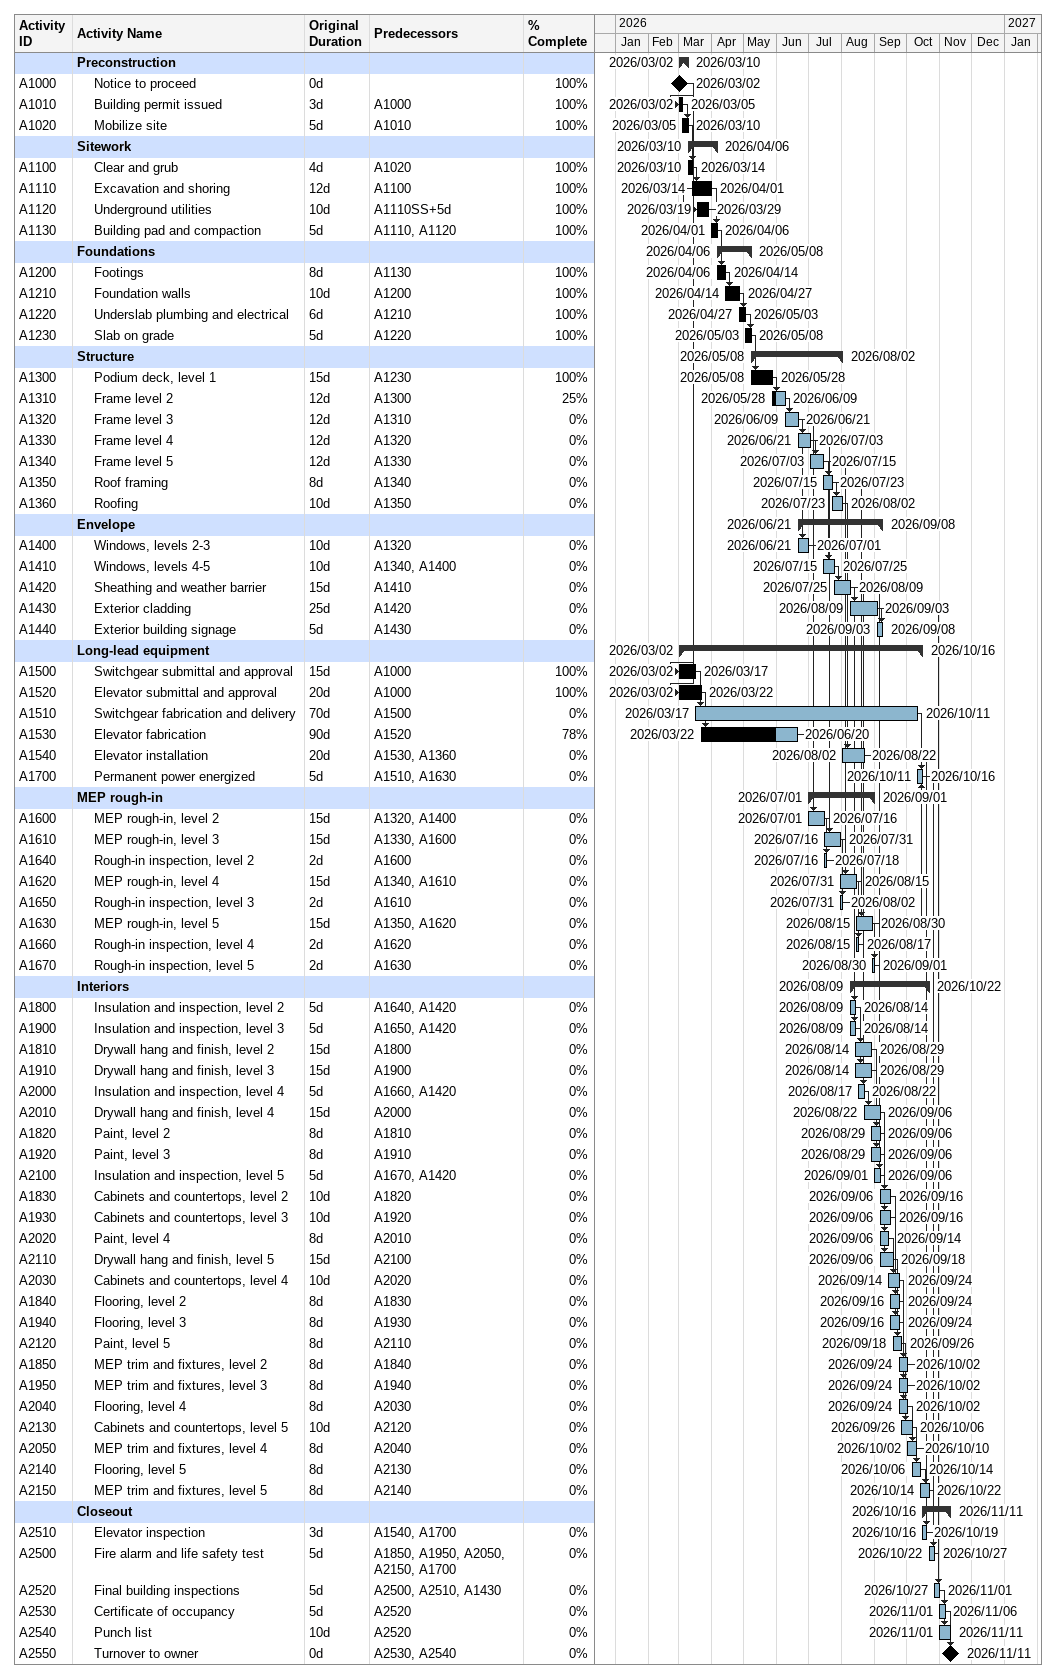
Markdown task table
| ID | Level | Task | Original duration | Start | Finish | Predecessors | % complete |
|---|---|---|---|---|---|---|---|
|  | 1 | **Preconstruction** |  | 2026-03-02 | 2026-03-10 |  |  |
| A1000 | 2 | Notice to proceed | 0d | 2026-03-02 | 2026-03-02 |  | 100 |
| A1010 | 2 | Building permit issued | 3d | 2026-03-02 | 2026-03-05 | A1000 | 100 |
| A1020 | 2 | Mobilize site | 5d | 2026-03-05 | 2026-03-10 | A1010 | 100 |
|  | 1 | **Sitework** |  | 2026-03-10 | 2026-04-06 |  |  |
| A1100 | 2 | Clear and grub | 4d | 2026-03-10 | 2026-03-14 | A1020 | 100 |
| A1110 | 2 | Excavation and shoring | 12d | 2026-03-14 | 2026-04-01 | A1100 | 100 |
| A1120 | 2 | Underground utilities | 10d | 2026-03-19 | 2026-03-29 | A1110SS+5d | 100 |
| A1130 | 2 | Building pad and compaction | 5d | 2026-04-01 | 2026-04-06 | A1110, A1120 | 100 |
|  | 1 | **Foundations** |  | 2026-04-06 | 2026-05-08 |  |  |
| A1200 | 2 | Footings | 8d | 2026-04-06 | 2026-04-14 | A1130 | 100 |
| A1210 | 2 | Foundation walls | 10d | 2026-04-14 | 2026-04-27 | A1200 | 100 |
| A1220 | 2 | Underslab plumbing and electrical | 6d | 2026-04-27 | 2026-05-03 | A1210 | 100 |
| A1230 | 2 | Slab on grade | 5d | 2026-05-03 | 2026-05-08 | A1220 | 100 |
|  | 1 | **Structure** |  | 2026-05-08 | 2026-08-02 |  |  |
| A1300 | 2 | Podium deck, level 1 | 15d | 2026-05-08 | 2026-05-28 | A1230 | 100 |
| A1310 | 2 | Frame level 2 | 12d | 2026-05-28 | 2026-06-09 | A1300 | 25 |
| A1320 | 2 | Frame level 3 | 12d | 2026-06-09 | 2026-06-21 | A1310 | 0 |
| A1330 | 2 | Frame level 4 | 12d | 2026-06-21 | 2026-07-03 | A1320 | 0 |
| A1340 | 2 | Frame level 5 | 12d | 2026-07-03 | 2026-07-15 | A1330 | 0 |
| A1350 | 2 | Roof framing | 8d | 2026-07-15 | 2026-07-23 | A1340 | 0 |
| A1360 | 2 | Roofing | 10d | 2026-07-23 | 2026-08-02 | A1350 | 0 |
|  | 1 | **Envelope** |  | 2026-06-21 | 2026-09-08 |  |  |
| A1400 | 2 | Windows, levels 2-3 | 10d | 2026-06-21 | 2026-07-01 | A1320 | 0 |
| A1410 | 2 | Windows, levels 4-5 | 10d | 2026-07-15 | 2026-07-25 | A1340, A1400 | 0 |
| A1420 | 2 | Sheathing and weather barrier | 15d | 2026-07-25 | 2026-08-09 | A1410 | 0 |
| A1430 | 2 | Exterior cladding | 25d | 2026-08-09 | 2026-09-03 | A1420 | 0 |
| A1440 | 2 | Exterior building signage | 5d | 2026-09-03 | 2026-09-08 | A1430 | 0 |
|  | 1 | **Long-lead equipment** |  | 2026-03-02 | 2026-10-16 |  |  |
| A1500 | 2 | Switchgear submittal and approval | 15d | 2026-03-02 | 2026-03-17 | A1000 | 100 |
| A1520 | 2 | Elevator submittal and approval | 20d | 2026-03-02 | 2026-03-22 | A1000 | 100 |
| A1510 | 2 | Switchgear fabrication and delivery | 70d | 2026-03-17 | 2026-10-11 | A1500 | 0 |
| A1530 | 2 | Elevator fabrication | 90d | 2026-03-22 | 2026-06-20 | A1520 | 78 |
| A1540 | 2 | Elevator installation | 20d | 2026-08-02 | 2026-08-22 | A1530, A1360 | 0 |
| A1700 | 2 | Permanent power energized | 5d | 2026-10-11 | 2026-10-16 | A1510, A1630 | 0 |
|  | 1 | **MEP rough-in** |  | 2026-07-01 | 2026-09-01 |  |  |
| A1600 | 2 | MEP rough-in, level 2 | 15d | 2026-07-01 | 2026-07-16 | A1320, A1400 | 0 |
| A1610 | 2 | MEP rough-in, level 3 | 15d | 2026-07-16 | 2026-07-31 | A1330, A1600 | 0 |
| A1640 | 2 | Rough-in inspection, level 2 | 2d | 2026-07-16 | 2026-07-18 | A1600 | 0 |
| A1620 | 2 | MEP rough-in, level 4 | 15d | 2026-07-31 | 2026-08-15 | A1340, A1610 | 0 |
| A1650 | 2 | Rough-in inspection, level 3 | 2d | 2026-07-31 | 2026-08-02 | A1610 | 0 |
| A1630 | 2 | MEP rough-in, level 5 | 15d | 2026-08-15 | 2026-08-30 | A1350, A1620 | 0 |
| A1660 | 2 | Rough-in inspection, level 4 | 2d | 2026-08-15 | 2026-08-17 | A1620 | 0 |
| A1670 | 2 | Rough-in inspection, level 5 | 2d | 2026-08-30 | 2026-09-01 | A1630 | 0 |
|  | 1 | **Interiors** |  | 2026-08-09 | 2026-10-22 |  |  |
| A1800 | 2 | Insulation and inspection, level 2 | 5d | 2026-08-09 | 2026-08-14 | A1640, A1420 | 0 |
| A1900 | 2 | Insulation and inspection, level 3 | 5d | 2026-08-09 | 2026-08-14 | A1650, A1420 | 0 |
| A1810 | 2 | Drywall hang and finish, level 2 | 15d | 2026-08-14 | 2026-08-29 | A1800 | 0 |
| A1910 | 2 | Drywall hang and finish, level 3 | 15d | 2026-08-14 | 2026-08-29 | A1900 | 0 |
| A2000 | 2 | Insulation and inspection, level 4 | 5d | 2026-08-17 | 2026-08-22 | A1660, A1420 | 0 |
| A2010 | 2 | Drywall hang and finish, level 4 | 15d | 2026-08-22 | 2026-09-06 | A2000 | 0 |
| A1820 | 2 | Paint, level 2 | 8d | 2026-08-29 | 2026-09-06 | A1810 | 0 |
| A1920 | 2 | Paint, level 3 | 8d | 2026-08-29 | 2026-09-06 | A1910 | 0 |
| A2100 | 2 | Insulation and inspection, level 5 | 5d | 2026-09-01 | 2026-09-06 | A1670, A1420 | 0 |
| A1830 | 2 | Cabinets and countertops, level 2 | 10d | 2026-09-06 | 2026-09-16 | A1820 | 0 |
| A1930 | 2 | Cabinets and countertops, level 3 | 10d | 2026-09-06 | 2026-09-16 | A1920 | 0 |
| A2020 | 2 | Paint, level 4 | 8d | 2026-09-06 | 2026-09-14 | A2010 | 0 |
| A2110 | 2 | Drywall hang and finish, level 5 | 15d | 2026-09-06 | 2026-09-18 | A2100 | 0 |
| A2030 | 2 | Cabinets and countertops, level 4 | 10d | 2026-09-14 | 2026-09-24 | A2020 | 0 |
| A1840 | 2 | Flooring, level 2 | 8d | 2026-09-16 | 2026-09-24 | A1830 | 0 |
| A1940 | 2 | Flooring, level 3 | 8d | 2026-09-16 | 2026-09-24 | A1930 | 0 |
| A2120 | 2 | Paint, level 5 | 8d | 2026-09-18 | 2026-09-26 | A2110 | 0 |
| A1850 | 2 | MEP trim and fixtures, level 2 | 8d | 2026-09-24 | 2026-10-02 | A1840 | 0 |
| A1950 | 2 | MEP trim and fixtures, level 3 | 8d | 2026-09-24 | 2026-10-02 | A1940 | 0 |
| A2040 | 2 | Flooring, level 4 | 8d | 2026-09-24 | 2026-10-02 | A2030 | 0 |
| A2130 | 2 | Cabinets and countertops, level 5 | 10d | 2026-09-26 | 2026-10-06 | A2120 | 0 |
| A2050 | 2 | MEP trim and fixtures, level 4 | 8d | 2026-10-02 | 2026-10-10 | A2040 | 0 |
| A2140 | 2 | Flooring, level 5 | 8d | 2026-10-06 | 2026-10-14 | A2130 | 0 |
| A2150 | 2 | MEP trim and fixtures, level 5 | 8d | 2026-10-14 | 2026-10-22 | A2140 | 0 |
|  | 1 | **Closeout** |  | 2026-10-16 | 2026-11-11 |  |  |
| A2510 | 2 | Elevator inspection | 3d | 2026-10-16 | 2026-10-19 | A1540, A1700 | 0 |
| A2500 | 2 | Fire alarm and life safety test | 5d | 2026-10-22 | 2026-10-27 | A1850, A1950, A2050, A2150, A1700 | 0 |
| A2520 | 2 | Final building inspections | 5d | 2026-10-27 | 2026-11-01 | A2500, A2510, A1430 | 0 |
| A2530 | 2 | Certificate of occupancy | 5d | 2026-11-01 | 2026-11-06 | A2520 | 0 |
| A2540 | 2 | Punch list | 10d | 2026-11-01 | 2026-11-11 | A2520 | 0 |
| A2550 | 2 | Turnover to owner | 0d | 2026-11-11 | 2026-11-11 | A2530, A2540 | 0 |
